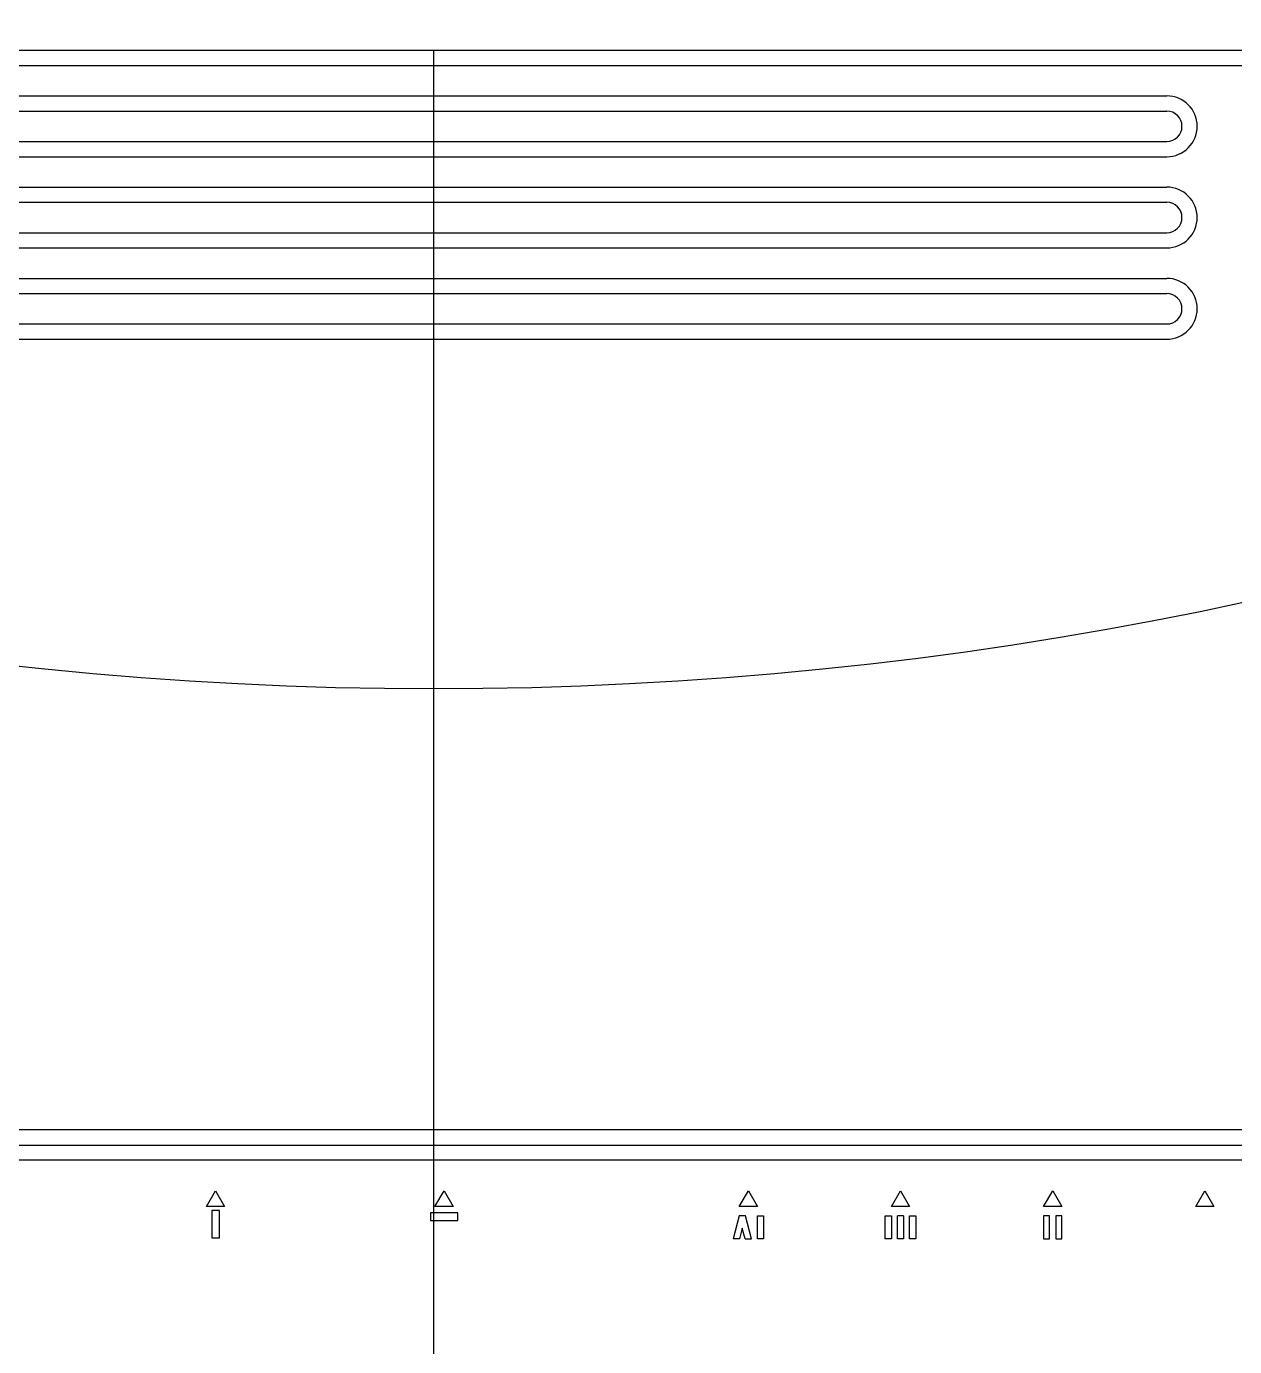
# Model space of a CAD drawing. Header units: millimetres. Extents: x 45556 to 173556, y 25313 to 153313.
# Drawn here: x 124379 to 132321, y 73988 to 82670 of the extents above; entities that cross this region are included whole.
import ezdxf

# ---------------------------------------------------------------- set-up
doc = ezdxf.new("R2010")
doc.units = ezdxf.units.MM
doc.layers.add('CLEAR', color=140, linetype='Continuous')

msp = doc.modelspace()

# ---------------------------------------------------------------- linework, layer by layer
for p, q in [((127056.2, 68113.2), (127056.2, 82513.2)), ((113649.8, 75313.2), (140462.6, 75313.2))]:
    msp.add_line(p, q)
for centre, radius in [((127056.2, 103313.2), 25000), ((127056.2, 75313.2), 25000), ((127056.2, 75313.2), 15000)]:
    msp.add_circle(centre, radius)
at = {"layer": 'CLEAR'}
for p, q in [((116871.5, 82513.2), (136233.4, 82513.2)), ((116871.5, 82413.2), (136191.9, 82413.2)), ((116871.5, 82213.2), (131874.8, 82213.2)), ((116871.5, 82113.2), (131874.8, 82113.2)), ((116871.5, 81913.2), (131874.8, 81913.2)), ((116871.5, 81813.2), (131874.8, 81813.2)), ((116871.5, 81613.2), (131874.8, 81613.2)), ((116871.5, 81513.2), (131874.8, 81513.2)), ((116871.5, 81313.2), (131874.8, 81313.2)), ((116871.5, 81213.2), (131874.8, 81213.2)), ((116871.5, 81013.2), (131874.8, 81013.2)), ((116871.5, 80913.2), (131874.8, 80913.2)), ((115433.4, 80713.2), (131874.8, 80713.2)), ((115474.8, 80613.2), (131874.8, 80613.2)), ((132824.8, 75413.2), (118569.8, 75413.2)), ((132824.8, 75213.2), (118569.8, 75213.2)), ((125562.3, 74909.3), (125622.3, 75013.2)), ((125622.3, 75013.2), (125682.3, 74909.3)), ((127064.8, 74909.3), (127124.8, 75013.2)), ((127124.8, 75013.2), (127184.8, 74909.3)), ((129064.8, 74909.3), (129124.8, 75013.2)), ((129124.8, 75013.2), (129184.8, 74909.3)), ((130064.8, 74909.3), (130124.8, 75013.2)), ((130124.8, 75013.2), (130184.8, 74909.3)), ((131064.8, 74909.3), (131124.8, 75013.2)), ((131124.8, 75013.2), (131184.8, 74909.3)), ((132064.8, 74909.3), (132124.8, 75013.2)), ((132124.8, 75013.2), (132184.8, 74909.3)), ((125682.3, 74909.3), (125562.3, 74909.3)), ((125647.3, 74884.3), (125597.3, 74884.3)), ((125597.3, 74884.3), (125597.3, 74704.3)), ((125647.3, 74704.3), (125647.3, 74884.3)), ((127034.8, 74867.4), (127034.8, 74817.4)), ((127214.8, 74867.4), (127034.8, 74867.4)), ((127184.8, 74909.3), (127064.8, 74909.3)), ((127214.8, 74817.4), (127214.8, 74867.4)), ((129064.8, 74847.4), (129024.8, 74697.4)), ((129184.8, 74909.3), (129064.8, 74909.3)), ((129104.8, 74847.4), (129064.8, 74847.4)), ((129144.8, 74697.4), (129104.8, 74847.4)), ((129184.8, 74697.4), (129184.8, 74847.4)), ((129184.8, 74847.4), (129224.8, 74847.4)), ((129224.8, 74847.4), (129224.8, 74697.4)), ((130024.8, 74697.4), (130024.8, 74847.4)), ((130024.8, 74847.4), (130064.8, 74847.4)), ((130184.8, 74909.3), (130064.8, 74909.3)), ((130064.8, 74847.4), (130064.8, 74697.4)), ((130104.8, 74697.4), (130104.8, 74847.4)), ((130144.8, 74847.4), (130104.8, 74847.4)), ((130144.8, 74847.4), (130144.8, 74697.4)), ((130184.8, 74697.4), (130184.8, 74847.4)), ((130184.8, 74847.4), (130224.8, 74847.4)), ((130224.8, 74847.4), (130224.8, 74697.4)), ((131184.8, 74909.3), (131064.8, 74909.3)), ((131064.8, 74847.4), (131064.8, 74697.4)), ((131104.8, 74847.4), (131064.8, 74847.4)), ((131104.8, 74697.4), (131104.8, 74847.4)), ((131144.8, 74847.4), (131144.8, 74697.4)), ((131184.8, 74847.4), (131144.8, 74847.4)), ((131184.8, 74697.4), (131184.8, 74847.4)), ((132184.8, 74909.3), (132064.8, 74909.3)), ((127034.8, 74817.4), (127214.8, 74817.4)), ((129084.8, 74767.2), (129066.2, 74697.4)), ((129103.4, 74697.4), (129084.8, 74767.2)), ((125597.3, 74704.3), (125647.3, 74704.3)), ((129066.2, 74697.4), (129024.8, 74697.4)), ((129103.4, 74697.4), (129144.8, 74697.4)), ((129224.8, 74697.4), (129184.8, 74697.4)), ((130064.8, 74697.4), (130024.8, 74697.4)), ((130144.8, 74697.4), (130104.8, 74697.4)), ((130224.8, 74697.4), (130184.8, 74697.4)), ((131064.8, 74697.4), (131104.8, 74697.4)), ((131144.8, 74697.4), (131184.8, 74697.4))]:
    msp.add_line(p, q, dxfattribs=at)
for centre, radius in [((131874.8, 82013.2), 200), ((131874.8, 82013.2), 100), ((131874.8, 81413.2), 200), ((131874.8, 81413.2), 100), ((131874.8, 80813.2), 200), ((131874.8, 80813.2), 100)]:
    msp.add_arc(centre, radius, 270, 90, dxfattribs=at)

doc.saveas('drawing.dxf')
